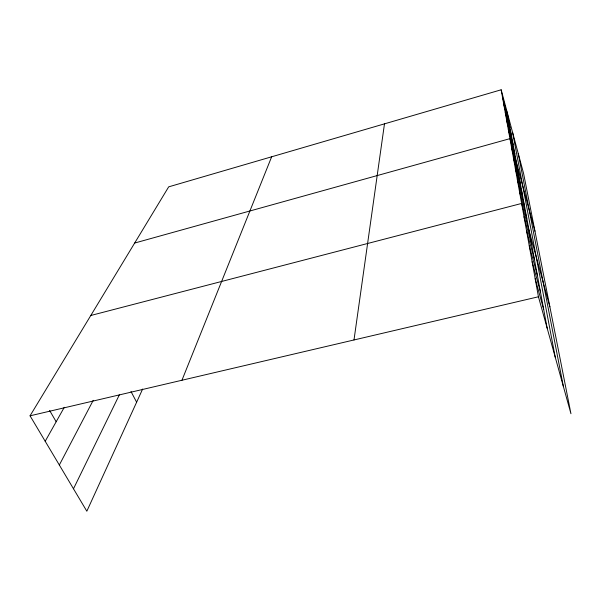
<?xml version="1.0" encoding="UTF-8"?>
<svg xmlns="http://www.w3.org/2000/svg" width="601" height="601" viewBox="0 0 601 601"><rect width="100%" height="100%" fill="white"/><g stroke="black" fill="none" stroke-linecap="round" stroke-linejoin="round"><path stroke-width="0.9" d="M353.997 339.963L384.475 123.851M181.953 380.245L271.652 156.793M142.64 389.035L86.837 511.211L30.05 415.817L168.686 186.851L501.159 89.789L523.584 173.456L570.95 413.721L538.436 296.774L501.159 89.789M73.487 488.786L119.344 394.865M59.334 465.016L93.215 400.341M45.203 441.269L64.284 407.305M134.654 243.052L509.956 138.643L534.973 231.22M90.796 315.487L521.623 203.439L549.877 306.818M30.05 415.817L538.436 296.774M49.598 410.453L56.171 421.752M130.988 391.521L136.63 402.189M535.175 278.684L543.68 309.387M529.256 245.832L537.347 275.19M532.125 261.743L540.419 291.763M524.019 216.758L531.727 244.885M526.566 230.859L534.454 259.594M515.35 168.603L522.397 194.551M517.333 179.616L524.538 206.083M519.422 191.216L526.784 218.208M508.318 129.568L514.817 153.653M511.669 148.154L518.43 173.141M513.464 158.123L520.368 183.59M502.466 97.077L508.491 119.531M503.841 104.679L509.979 127.517M505.268 112.612L511.519 135.856M506.763 120.906L513.134 144.556M518.25 153.555L563.355 386.405M512.638 132.611L555.271 357.34M507.071 111.861L547.165 328.184"/></g></svg>
